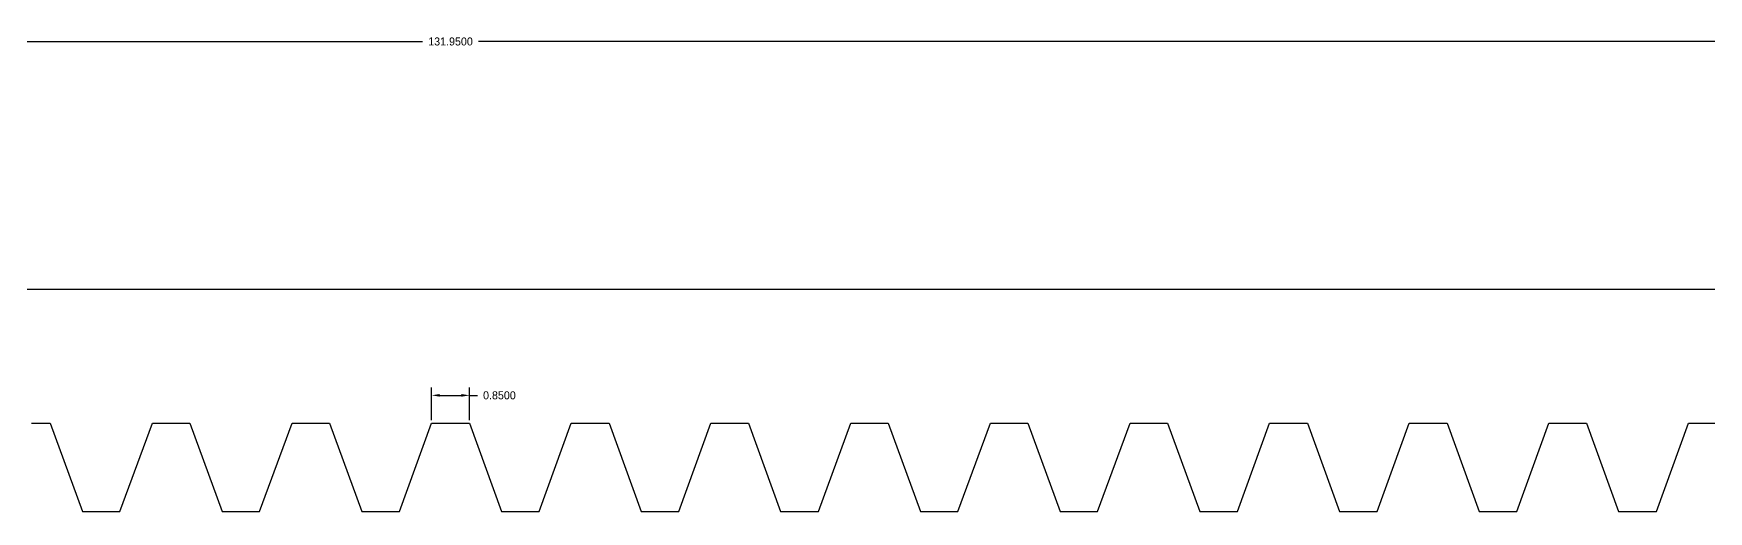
# Model space of a CAD drawing. Extents: x -3 to 148, y 0 to 14.
# Drawn here: x 72.59 to 110.27, y 0.01 to 10.76 of the extents above; entities that cross this region are included whole.
import ezdxf

# ---------------------------------------------------------------- set-up
doc = ezdxf.new("R2010")
doc.units = 0
doc.header["$MEASUREMENT"] = 0
doc.layers.add('1', color=7, linetype='Continuous')
doc.dimstyles.get("Standard").update_dxf_attribs({"dimtxt": 0.18, "dimasz": 0.18, "dimexe": 0.18, "dimexo": 0.0625, "dimgap": 0.09, "dimtad": 0, "dimtih": 1, "dimtoh": 1, "dimdec": 4, "dimzin": 0, "dimdsep": 46, "dimtxsty": 'Standard', "dimcen": 0.09, "dimadec": 0, "dimazin": 0, "dimtfac": 1, "dimtdec": 4, "dimtofl": 0, "dimtmove": 0, "dimatfit": 3, "dimfxl": 1, "dimtolj": 1, "dimtzin": 0, "dimarcsym": 0})

# ---------------------------------------------------------------- blocks, each defined once
blk = doc.blocks.new('*D0')
at = {"color": 0, "linetype": 'Continuous', "lineweight": -2, "transparency": 16777216}
for p, q in [((16, 5.062), (16, 10.76)), ((16.18, 10.58), (81.345, 10.58)), ((147.77, 10.58), (82.605, 10.58)), ((147.95, 5.062), (147.95, 10.76))]:
    blk.add_line(p, q, dxfattribs=at)
at = {"color": 0, "linetype": 'Continuous', "transparency": 16777216}
for points in [[(16.18, 10.61), (16.18, 10.55), (16, 10.58)], [(147.77, 10.61), (147.77, 10.55), (147.95, 10.58)]]:
    blk.add_solid(points, dxfattribs=at)
at = {"layer": 'Defpoints', "color": 0, "linetype": 'Continuous', "transparency": 16777216}
for p in [(16, 10.58), (16, 5), (147.95, 5)]:
    blk.add_point(p, dxfattribs=at)
at = {"color": 0, "linetype": 'Continuous', "transparency": 16777216, "insert": (81.975, 10.58), "char_height": 0.18, "attachment_point": 5}
blk.add_mtext('\\A1;131.9500', dxfattribs=at)
blk = doc.blocks.new('*D10')
at = {"color": 0, "linetype": 'Continuous', "lineweight": -2, "transparency": 16777216}
for p, q in [((81.55, 2.062), (81.55, 2.802)), ((82.4, 2.062), (82.4, 2.802)), ((81.73, 2.622), (82.22, 2.622)), ((82.4, 2.622), (82.58, 2.622))]:
    blk.add_line(p, q, dxfattribs=at)
at = {"color": 0, "linetype": 'Continuous', "transparency": 16777216}
for points in [[(81.73, 2.652), (81.73, 2.592), (81.55, 2.622)], [(82.22, 2.652), (82.22, 2.592), (82.4, 2.622)]]:
    blk.add_solid(points, dxfattribs=at)
at = {"layer": 'Defpoints', "color": 0, "linetype": 'Continuous', "transparency": 16777216}
for p in [(82.4, 2.622), (81.55, 2), (82.4, 2)]:
    blk.add_point(p, dxfattribs=at)
at = {"color": 0, "linetype": 'Continuous', "transparency": 16777216, "insert": (83.075, 2.622), "char_height": 0.18, "attachment_point": 5}
blk.add_mtext('\\A1;0.8500', dxfattribs=at)

msp = doc.modelspace()

# ---------------------------------------------------------------- linework, layer by layer
at = {"layer": '1'}
for points in [[(147.95, 5), (16, 5)], [(72.55, 2), (72.97, 2), (73.7, 0.01), (74.54, 0.01), (75.27, 2), (75.69, 2), (76.11, 2), (76.84, 0.01), (77.68, 0.01), (78.41, 2), (78.83, 2), (79.25, 2), (79.98, 0.01), (80.83, 0.01), (81.55, 2), (81.97, 2), (82.4, 2), (83.12, 0.01), (83.97, 0.01), (84.69, 2), (85.12, 2), (85.54, 2), (86.26, 0.01), (87.11, 0.01), (87.83, 2), (88.26, 2), (88.68, 2), (89.4, 0.01), (90.25, 0.01), (90.98, 2), (91.4, 2), (91.82, 2), (92.55, 0.01), (93.39, 0.01), (94.12, 2), (94.54, 2), (94.96, 2), (95.69, 0.01), (96.53, 0.01), (97.26, 2), (97.68, 2), (98.1, 2), (98.83, 0.01), (99.68, 0.01), (100.4, 2), (100.82, 2), (101.25, 2), (101.97, 0.01), (102.82, 0.01), (103.54, 2), (103.96, 2), (104.39, 2), (105.11, 0.01), (105.96, 0.01), (106.68, 2), (107.11, 2), (107.53, 2), (108.25, 0.01), (109.1, 0.01), (109.82, 2), (110.25, 2), (110.67, 2)]]:
    msp.add_lwpolyline(points, dxfattribs=at)

# ---------------------------------------------------------------- dimensions: what is measured, and where the dimension line sits
at = {"linetype": 'Continuous'}
for base, p1, p2, picture, middle in [((16, 10.58001), (147.95, 5), (16, 5), '*D0', (81.975, 10.58001)), ((82.4, 2.62161), (81.55, 2), (82.4, 2), '*D10', (83.075, 2.62161))]:
    dim = msp.add_linear_dim(base=base, p1=p1, p2=p2, dimstyle='Standard', dxfattribs=at)
    dim.commit()
    dim.dimension.update_dxf_attribs({"geometry": picture, "text_midpoint": middle})

doc.saveas('drawing.dxf')
